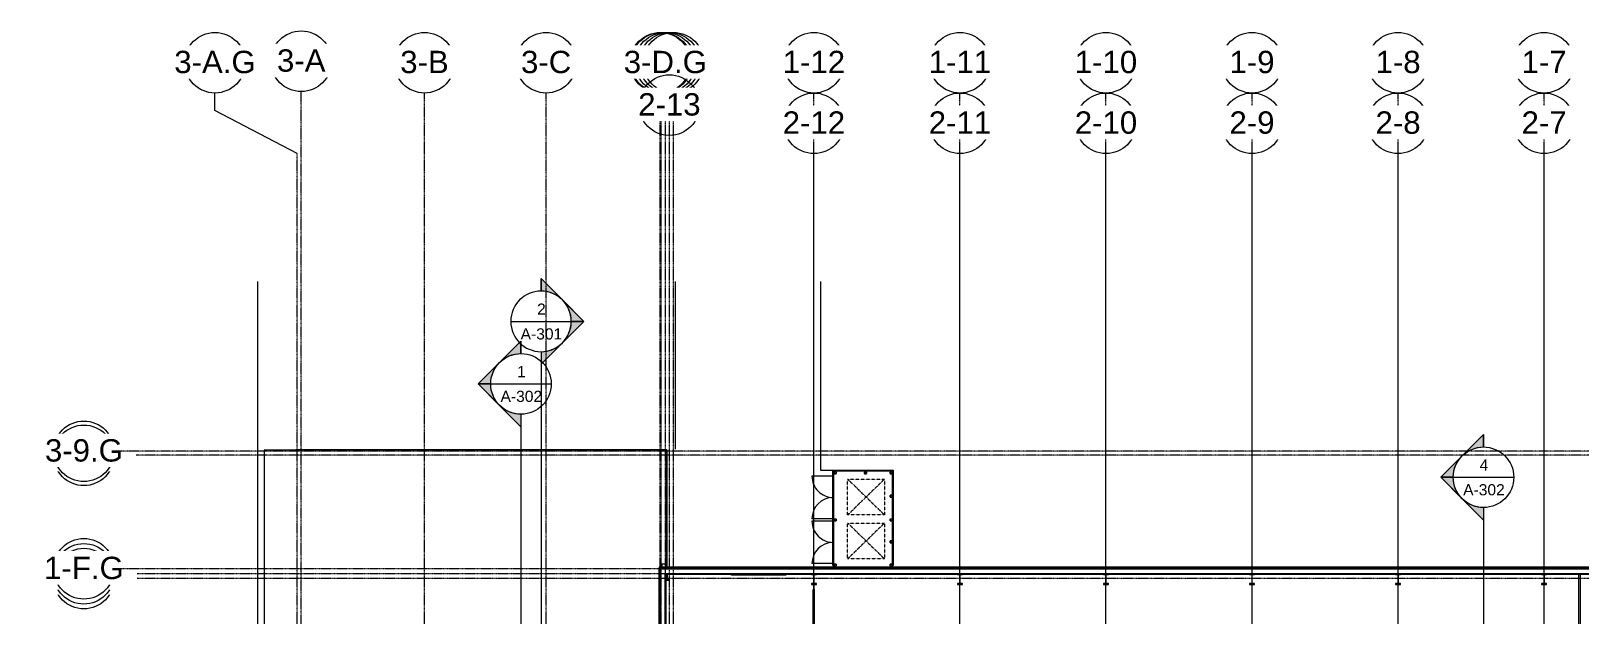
# Model space of a CAD drawing. Header units: inches. Extents: x 21400 to 32519, y -23426 to -19984.
# Drawn here: x 27349 to 30418, y -21214 to -20059 of the extents above; entities that cross this region are included whole.
import ezdxf

# ---------------------------------------------------------------- set-up
doc = ezdxf.new("R2010")
doc.units = ezdxf.units.IN
doc.header["$MEASUREMENT"] = 0
doc.linetypes.add('Grid Line 1_2_', pattern=[0.875, 0.5, -0.125, 0.125, -0.125])
doc.linetypes.add('Hidden 1_8_', pattern=[0.1875, 0.125, -0.0625])
for name, color, linetype, lineweight in [('A-DETL-HDLN', 90, 'Hidden 1_8_', 9), ('A-DOOR', 31, 'Continuous', 9), ('A-FLOR', 192, 'Continuous', 9), ('A-FLOR-HRAL', 11, 'Continuous', 9), ('A-ROOF', 132, 'Continuous', 9), ('A-WALL', 113, 'Continuous', 9), ('A-WALL-PATT', 111, 'Continuous', 25), ('C-BLDG-PADS', 91, 'Continuous', 9), ('C-TOPO', 7, 'Continuous', 9), ('Conc', 7, 'Continuous', 9), ('EOP-PR', 4, 'Continuous', 9), ('G-ANNO-SYMB', 111, 'Continuous', 9), ('L-SITE-WALL', 31, 'Continuous', 9), ('S-BEAM', 12, 'Continuous', 9), ('S-COLS', 52, 'Continuous', 9), ('S-GRID', 1, 'Continuous', 9), ('S-GRID-IDEN', 1, 'Continuous', 9)]:
    doc.layers.add(name, color=color, linetype=linetype, lineweight=lineweight)
doc.styles.add('Arial', font='arial.ttf', dxfattribs={"height": 44.258982})
doc.styles.add('Arial_1', font='arial.ttf', dxfattribs={"height": 22.129491})
pattern_1 = [(0, (5815.684, 0), (0, 30), []), (90, (5815.684, 0), (-30, 2e-15), [])]
pattern_2 = [(225, (30349.074, -22360.053), (23.758788, -23.758788), []), (225, (30349.074, -22396.053), (23.758788, -23.758788), [])]
pattern_3 = [(225, (30059.574, -22360.053), (23.758788, -23.758788), []), (225, (30059.574, -22396.053), (23.758788, -23.758788), [])]
pattern_4 = [(225, (29770.074, -22360.053), (23.758788, -23.758788), []), (225, (29770.074, -22396.053), (23.758788, -23.758788), [])]
pattern_5 = [(225, (29480.574, -22360.053), (23.758788, -23.758788), []), (225, (29480.574, -22396.053), (23.758788, -23.758788), [])]
pattern_6 = [(225, (29191.074, -22360.053), (23.758788, -23.758788), []), (225, (29191.074, -22396.053), (23.758788, -23.758788), [])]
pattern_7 = [(225, (28901.574, -22360.053), (23.758788, -23.758788), []), (225, (28901.574, -22396.053), (23.758788, -23.758788), [])]

# ---------------------------------------------------------------- blocks, each defined once
blk = doc.blocks.new('overhead door - one-983186-Roof Low')
at = {"layer": 'A-DOOR'}
h = blk.add_hatch(dxfattribs=at)
h.set_pattern_fill('FP_5', color=256, style=0, pattern_type=2)
h.set_pattern_definition([(270, (5839.684, 0), (8, 5e-16), [])])
h.paths.add_polyline_path([(54, -8.75), (54, -7), (-54, -7), (-54, -8.75)], flags=0)
for p, q in [((-54, -8.75), (-54, -7)), ((-54, -7), (54, -7)), ((54, -8.75), (-54, -8.75)), ((54, -7), (54, -8.75))]:
    blk.add_line(p, q, dxfattribs=at)
blk = doc.blocks.new('Top Rail Type - Top Rail_Internal_-939601-Roof Low')
at = {"layer": 'A-FLOR-HRAL'}
for p, q in [((24604.9, -21134.4), (24601.9, -21134.4)), ((24601.9, -21134.4), (24601.9, -21906.1)), ((24604.9, -21134.4), (24604.9, -21906.1)), ((23084.4, -21165.6), (23087.4, -21165.6)), ((23084.4, -21254.6), (23084.4, -21165.6)), ((23087.4, -21256.6), (23087.4, -21165.6)), ((22871.7, -21906.1), (22871.7, -21584.1)), ((22874.8, -21906.1), (22874.8, -21584.1)), ((24243.4, -22264.5), (23233.3, -22264.5)), ((24243.4, -22267.6), (23233.3, -22267.6))]:
    blk.add_line(p, q, dxfattribs=at)
for centre, radius, start, end in [((23233.3, -21584.1), 361.5, 114.3202, 180), ((23233.3, -21584.1), 358.5, 114.0064, 180), ((23233.3, -21906.1), 361.5, 180, 270), ((23233.3, -21906.1), 358.5, 180, 270), ((24243.4, -21906.1), 358.5, 270, 0), ((24243.4, -21906.1), 361.5, 270, 0)]:
    blk.add_arc(centre, radius, start, end, dxfattribs=at)
blk = doc.blocks.new('dumpster door - one-1001559-Roof Low')
at = {"layer": 'A-DOOR'}
h = blk.add_hatch(dxfattribs=at)
h.set_pattern_fill('FP_7', color=256, style=0, pattern_type=2)
h.set_pattern_definition([(270, (5815.684, 0), (-8, -5e-16), [])])
h.paths.add_polyline_path([(42, 0.5), (-42, 0.5), (-42, -0.5), (42, -0.5)], flags=0)
for p, q in [((-42, 0.5), (42, 0.5)), ((-42, -0.5), (-42, 0.5)), ((-42, 0), (-42, -42)), ((42, 0.5), (42, -0.5)), ((42, 0), (42, -42)), ((42, -0.5), (-42, -0.5))]:
    blk.add_line(p, q, dxfattribs=at)
for centre, start, end in [((-42, 0), 270, 0), ((42, 0), 180, 270)]:
    blk.add_arc(centre, 42, start, end, dxfattribs=at)
blk = doc.blocks.new('HSS-Hollow Structural Section-Column - HSS4X4X1_4-1001889-Roof Low')
at = {"layer": 'S-COLS'}
for p, q in [((-2, -1.534), (-2, 1.534)), ((-1.767, 1.534), (-1.767, -1.534)), ((-1.534, 2), (1.534, 2)), ((1.534, 1.767), (-1.534, 1.767)), ((1.767, -1.534), (1.767, 1.534)), ((2, 1.534), (2, -1.534)), ((-1.534, -1.767), (1.534, -1.767)), ((1.534, -2), (-1.534, -2))]:
    blk.add_line(p, q, dxfattribs=at)
for centre, radius, start, end in [((-1.534, 1.534), 0.466, 90, 180), ((-1.534, 1.534), 0.233, 90, 180), ((1.534, 1.534), 0.466, 360, 90), ((1.534, 1.534), 0.233, 360, 90), ((-1.534, -1.534), 0.466, 180, 270), ((-1.534, -1.534), 0.233, 180, 270), ((1.534, -1.534), 0.466, 270, 360), ((1.534, -1.534), 0.233, 270, 360)]:
    blk.add_arc(centre, radius, start, end, dxfattribs=at)
blk = doc.blocks.new('columns and girder2 - one-V14-Roof Low')
at = {"layer": 'S-BEAM'}
h = blk.add_hatch(dxfattribs=at)
h.set_pattern_fill('FP_12', color=256, style=0, pattern_type=2)
h.set_pattern_definition(pattern_2)
h.paths.add_polyline_path([(3, -1.3), (3, -2), (5, -2), (5, -1.3)], flags=0)
h.paths.add_polyline_path([(-5, -1.3), (-5, -2), (-3, -2), (-3, -1.3)], flags=0)
h.paths.add_polyline_path([(5, -20), (-5, -20), (-5, -21.5), (5, -21.5)], flags=0)
h.paths.add_polyline_path([(-5, -1204.8), (-5, -1206.3), (5, -1206.3), (5, -1204.8)], flags=0)
h.paths.add_polyline_path([(-5, -1224.3), (-5, -1225.8), (5, -1225.8), (5, -1224.3)], flags=0)
h = blk.add_hatch(dxfattribs=at)
h.set_pattern_fill('FP_12', color=256, style=0, pattern_type=2)
h.set_pattern_definition(pattern_2)
h.paths.add_polyline_path([(-0.4, -9.9), (-0.4, -10), (0.1, -9.9)], flags=0)
h.paths.add_polyline_path([(0.5, -11), (-0.6, -11), (-0.6, -20), (0.6, -20), (0.6, -11)], flags=0)
h.paths.add_polyline_path([(-0.6, -1206.3), (-0.6, -1224.3), (0.6, -1224.3), (0.6, -1206.3)], flags=0)
at = {"layer": 'S-BEAM', "lineweight": 15}
for p, q in [((-5, -1.3), (-5, -2)), ((-5, -2), (-3, -2)), ((5, -20), (-5, -20)), ((-5, -20), (-5, -21.5)), ((-5, -21.5), (5, -21.5)), ((-0.6, -11), (-0.6, -20)), ((-0.6, -20), (0.6, -20)), ((0.6, -20), (0.6, -11)), ((3, -2), (5, -2)), ((5, -2), (5, -1.3)), ((5, -21.5), (5, -20)), ((5, -1204.8), (-5, -1204.8)), ((-5, -1204.8), (-5, -1206.3)), ((-5, -1206.3), (5, -1206.3)), ((5, -1224.3), (-5, -1224.3)), ((-5, -1224.3), (-5, -1225.8)), ((0.6, -1206.3), (-0.6, -1206.3)), ((-0.6, -1206.3), (-0.6, -1224.3)), ((-0.6, -1224.3), (0.6, -1224.3)), ((0.6, -1224.3), (0.6, -1206.3)), ((5, -1206.3), (5, -1204.8)), ((5, -1225.8), (5, -1224.3))]:
    blk.add_line(p, q, dxfattribs=at)
blk = doc.blocks.new('columns and girder2 - one-V15-Roof Low')
at = {"layer": 'S-BEAM'}
h = blk.add_hatch(dxfattribs=at)
h.set_pattern_fill('FP_13', color=256, style=0, pattern_type=2)
h.set_pattern_definition(pattern_3)
h.paths.add_polyline_path([(5, -1.3), (3, -1.3), (3, -2), (5, -2)], flags=0)
h.paths.add_polyline_path([(-3, -1.3), (-5, -1.3), (-5, -2), (-3, -2), (-3, -1.7)], flags=0)
h.paths.add_polyline_path([(5, -20), (-5, -20), (-5, -21.5), (5, -21.5)], flags=0)
h.paths.add_polyline_path([(-5, -1204.8), (-5, -1206.3), (5, -1206.3), (5, -1204.8)], flags=0)
h.paths.add_polyline_path([(5, -1224.3), (-5, -1224.3), (-5, -1225.8), (5, -1225.8)], flags=0)
h = blk.add_hatch(dxfattribs=at)
h.set_pattern_fill('FP_13', color=256, style=0, pattern_type=2)
h.set_pattern_definition(pattern_3)
h.paths.add_polyline_path([(0.6, -10.5), (-0.6, -10.5), (-0.6, -20), (0.6, -20)], flags=0)
h.paths.add_polyline_path([(-0.6, -1206.3), (-0.6, -1224.3), (0.6, -1224.3), (0.6, -1206.3)], flags=0)
at = {"layer": 'S-BEAM', "lineweight": 15}
for p, q in [((-5, -1.3), (-5, -2)), ((-5, -2), (-3, -2)), ((5, -20), (-5, -20)), ((-5, -20), (-5, -21.5)), ((-5, -21.5), (5, -21.5)), ((-0.6, -10.5), (-0.6, -20)), ((-0.6, -20), (0.6, -20)), ((0.6, -20), (0.6, -10.5)), ((3, -2), (5, -2)), ((5, -2), (5, -1.3)), ((5, -21.5), (5, -20)), ((5, -1204.8), (-5, -1204.8)), ((-5, -1204.8), (-5, -1206.3)), ((-5, -1206.3), (5, -1206.3)), ((5, -1224.3), (-5, -1224.3)), ((-5, -1224.3), (-5, -1225.8)), ((0.6, -1206.3), (-0.6, -1206.3)), ((-0.6, -1206.3), (-0.6, -1224.3)), ((-0.6, -1224.3), (0.6, -1224.3)), ((0.6, -1224.3), (0.6, -1206.3)), ((5, -1206.3), (5, -1204.8)), ((5, -1225.8), (5, -1224.3))]:
    blk.add_line(p, q, dxfattribs=at)
blk = doc.blocks.new('columns and girder2 - one-V16-Roof Low')
at = {"layer": 'S-BEAM'}
h = blk.add_hatch(dxfattribs=at)
h.set_pattern_fill('FP_14', color=256, style=0, pattern_type=2)
h.set_pattern_definition(pattern_4)
h.paths.add_polyline_path([(5, -1.3), (3, -1.3), (3, -2), (5, -2)], flags=0)
h.paths.add_polyline_path([(-3, -1.3), (-5, -1.3), (-5, -2), (-3, -2), (-3, -1.7)], flags=0)
h.paths.add_polyline_path([(5, -20), (-5, -20), (-5, -21.5), (5, -21.5)], flags=0)
h.paths.add_polyline_path([(-5, -1204.8), (-5, -1206.3), (5, -1206.3), (5, -1204.8)], flags=0)
h.paths.add_polyline_path([(5, -1224.3), (-5, -1224.3), (-5, -1225.8), (5, -1225.8)], flags=0)
h = blk.add_hatch(dxfattribs=at)
h.set_pattern_fill('FP_14', color=256, style=0, pattern_type=2)
h.set_pattern_definition(pattern_4)
h.paths.add_polyline_path([(-0.4, -10.5), (-0.4, -10.5), (0, -10.5)], flags=0)
h.paths.add_polyline_path([(-0.4, -11.4), (0, -11.4), (0, -11.4)], flags=0)
h.paths.add_polyline_path([(0.6, -11.5), (-0.6, -11.5), (-0.6, -20), (0.6, -20)], flags=0)
h.paths.add_polyline_path([(-0.6, -1206.3), (-0.6, -1224.3), (0.6, -1224.3), (0.6, -1206.3)], flags=0)
at = {"layer": 'S-BEAM', "lineweight": 15}
for p, q in [((-5, -1.3), (-5, -2)), ((-5, -2), (-3, -2)), ((5, -20), (-5, -20)), ((-5, -20), (-5, -21.5)), ((-5, -21.5), (5, -21.5)), ((-0.6, -11.5), (-0.6, -20)), ((-0.6, -20), (0.6, -20)), ((0.6, -20), (0.6, -11.5)), ((3, -2), (5, -2)), ((5, -2), (5, -1.3)), ((5, -21.5), (5, -20)), ((5, -1204.8), (-5, -1204.8)), ((-5, -1204.8), (-5, -1206.3)), ((-5, -1206.3), (5, -1206.3)), ((5, -1224.3), (-5, -1224.3)), ((-5, -1224.3), (-5, -1225.8)), ((0.6, -1206.3), (-0.6, -1206.3)), ((-0.6, -1206.3), (-0.6, -1224.3)), ((-0.6, -1224.3), (0.6, -1224.3)), ((0.6, -1224.3), (0.6, -1206.3)), ((5, -1206.3), (5, -1204.8)), ((5, -1225.8), (5, -1224.3))]:
    blk.add_line(p, q, dxfattribs=at)
blk = doc.blocks.new('columns and girder2 - one-V17-Roof Low')
at = {"layer": 'S-BEAM'}
h = blk.add_hatch(dxfattribs=at)
h.set_pattern_fill('FP_15', color=256, style=0, pattern_type=2)
h.set_pattern_definition(pattern_5)
h.paths.add_polyline_path([(-5, -1.3), (-5, -2), (-3, -2), (-3, -1.3), (-3.5, -1.3)], flags=0)
h.paths.add_polyline_path([(5, -1.3), (3, -1.3), (3, -2), (5, -2)], flags=0)
h.paths.add_polyline_path([(-3.5, -20), (-5, -20), (-5, -21.5), (5, -21.5), (5, -20)], flags=0)
h.paths.add_polyline_path([(5, -1204.8), (-5, -1204.8), (-5, -1206.3), (5, -1206.3)], flags=0)
h.paths.add_polyline_path([(-5, -1224.3), (-5, -1225.8), (5, -1225.8), (5, -1224.3)], flags=0)
h = blk.add_hatch(dxfattribs=at)
h.set_pattern_fill('FP_15', color=256, style=0, pattern_type=2)
h.set_pattern_definition(pattern_5)
h.paths.add_polyline_path([(0.6, -11.5), (-0.6, -11.5), (-0.6, -20), (0.6, -20)], flags=0)
h.paths.add_polyline_path([(-0.6, -1206.3), (-0.6, -1224.3), (0.6, -1224.3), (0.6, -1206.3)], flags=0)
at = {"layer": 'S-BEAM', "lineweight": 15}
for p, q in [((-5, -1.3), (-5, -2)), ((-5, -2), (-3, -2)), ((5, -20), (-5, -20)), ((-5, -20), (-5, -21.5)), ((-5, -21.5), (5, -21.5)), ((-0.6, -11.5), (-0.6, -20)), ((-0.6, -20), (0.6, -20)), ((0.6, -20), (0.6, -11.5)), ((3, -2), (5, -2)), ((5, -2), (5, -1.3)), ((5, -21.5), (5, -20)), ((5, -1204.8), (-5, -1204.8)), ((-5, -1204.8), (-5, -1206.3)), ((-5, -1206.3), (5, -1206.3)), ((5, -1224.3), (-5, -1224.3)), ((-5, -1224.3), (-5, -1225.8)), ((0.6, -1206.3), (-0.6, -1206.3)), ((-0.6, -1206.3), (-0.6, -1224.3)), ((-0.6, -1224.3), (0.6, -1224.3)), ((0.6, -1224.3), (0.6, -1206.3)), ((5, -1206.3), (5, -1204.8)), ((5, -1225.8), (5, -1224.3))]:
    blk.add_line(p, q, dxfattribs=at)
blk = doc.blocks.new('columns and girder2 - one-V18-Roof Low')
at = {"layer": 'S-BEAM'}
h = blk.add_hatch(dxfattribs=at)
h.set_pattern_fill('FP_16', color=256, style=0, pattern_type=2)
h.set_pattern_definition(pattern_6)
h.paths.add_polyline_path([(5, -1.3), (3, -1.3), (3, -2), (5, -2)], flags=0)
h.paths.add_polyline_path([(-5, -1.3), (-5, -2), (-3, -2), (-3, -1.3)], flags=0)
h.paths.add_polyline_path([(5, -20), (-5, -20), (-5, -21.5), (5, -21.5)], flags=0)
h.paths.add_polyline_path([(-5, -1204.8), (-5, -1206.3), (5, -1206.3), (5, -1204.8)], flags=0)
h.paths.add_polyline_path([(-5, -1224.3), (-5, -1225.8), (5, -1225.8), (5, -1224.3)], flags=0)
h = blk.add_hatch(dxfattribs=at)
h.set_pattern_fill('FP_16', color=256, style=0, pattern_type=2)
h.set_pattern_definition(pattern_6)
h.paths.add_polyline_path([(-0.4, -10.2), (-0.4, -10.2), (0.1, -10.2)], flags=0)
h.paths.add_polyline_path([(-0.4, -11.1), (0, -11.1), (0, -11.1)], flags=0)
h.paths.add_polyline_path([(0.6, -11.2), (-0.6, -11.2), (-0.6, -20), (0.6, -20)], flags=0)
h.paths.add_polyline_path([(-0.6, -1206.3), (-0.6, -1224.3), (0.6, -1224.3), (0.6, -1206.3)], flags=0)
at = {"layer": 'S-BEAM', "lineweight": 15}
for p, q in [((-5, -1.3), (-5, -2)), ((-5, -2), (-3, -2)), ((5, -20), (-5, -20)), ((-5, -20), (-5, -21.5)), ((-5, -21.5), (5, -21.5)), ((-0.6, -11.2), (-0.6, -20)), ((-0.6, -20), (0.6, -20)), ((0.6, -20), (0.6, -11.2)), ((3, -2), (5, -2)), ((5, -2), (5, -1.3)), ((5, -21.5), (5, -20)), ((5, -1204.8), (-5, -1204.8)), ((-5, -1204.8), (-5, -1206.3)), ((-5, -1206.3), (5, -1206.3)), ((5, -1224.3), (-5, -1224.3)), ((-5, -1224.3), (-5, -1225.8)), ((0.6, -1206.3), (-0.6, -1206.3)), ((-0.6, -1206.3), (-0.6, -1224.3)), ((-0.6, -1224.3), (0.6, -1224.3)), ((0.6, -1224.3), (0.6, -1206.3)), ((5, -1206.3), (5, -1204.8)), ((5, -1225.8), (5, -1224.3))]:
    blk.add_line(p, q, dxfattribs=at)
blk = doc.blocks.new('columns and girder2 - one-V19-Roof Low')
at = {"layer": 'S-BEAM'}
h = blk.add_hatch(dxfattribs=at)
h.set_pattern_fill('FP_17', color=256, style=0, pattern_type=2)
h.set_pattern_definition(pattern_7)
h.paths.add_polyline_path([(5, -1.3), (3, -1.3), (3, -2), (5, -2)], flags=0)
h.paths.add_polyline_path([(-3, -1.3), (-5, -1.3), (-5, -2), (-3, -2), (-3, -1.7)], flags=0)
h.paths.add_polyline_path([(5, -20), (-5, -20), (-5, -21.5), (5, -21.5)], flags=0)
h.paths.add_polyline_path([(-5, -1204.8), (-5, -1206.3), (5, -1206.3), (5, -1204.8)], flags=0)
h.paths.add_polyline_path([(5, -1224.3), (-5, -1224.3), (-5, -1225.8), (5, -1225.8)], flags=0)
h = blk.add_hatch(dxfattribs=at)
h.set_pattern_fill('FP_17', color=256, style=0, pattern_type=2)
h.set_pattern_definition(pattern_7)
h.paths.add_polyline_path([(0.5, -11), (-0.6, -11), (-0.6, -20), (0.6, -20), (0.6, -11)], flags=0)
h.paths.add_polyline_path([(-0.6, -1206.3), (-0.6, -1224.3), (0.6, -1224.3), (0.6, -1206.3)], flags=0)
at = {"layer": 'S-BEAM', "lineweight": 15}
for p, q in [((-5, -1.3), (-5, -2)), ((-5, -2), (-3, -2)), ((5, -20), (-5, -20)), ((-5, -20), (-5, -21.5)), ((-5, -21.5), (5, -21.5)), ((-0.6, -11), (-0.6, -20)), ((-0.6, -20), (0.6, -20)), ((0.6, -20), (0.6, -11)), ((3, -2), (5, -2)), ((5, -2), (5, -1.3)), ((5, -21.5), (5, -20)), ((5, -1204.8), (-5, -1204.8)), ((-5, -1204.8), (-5, -1206.3)), ((-5, -1206.3), (5, -1206.3)), ((5, -1224.3), (-5, -1224.3)), ((-5, -1224.3), (-5, -1225.8)), ((0.6, -1206.3), (-0.6, -1206.3)), ((-0.6, -1206.3), (-0.6, -1224.3)), ((-0.6, -1224.3), (0.6, -1224.3)), ((0.6, -1224.3), (0.6, -1206.3)), ((5, -1206.3), (5, -1204.8)), ((5, -1225.8), (5, -1224.3))]:
    blk.add_line(p, q, dxfattribs=at)
blk = doc.blocks.new('Girt_C - 8_D-1076705-Roof Low')
at = {"layer": 'S-BEAM'}
blk.add_line((22791.4, -21121.8), (22791.4, -21114.6), dxfattribs=at)
blk = doc.blocks.new('Grid - Grid Head - Circle-14747-Roof Low')
at = {"layer": 'S-GRID-IDEN'}
blk.add_circle((0, 0), 0.25, dxfattribs=at)
blk = doc.blocks.new('Section - Section Head - Filled-1526-Roof Low')
at = {"layer": 'G-ANNO-SYMB'}
h = blk.add_hatch(color=256, dxfattribs=at)
edge = h.paths.add_edge_path(flags=0)
edge.add_line((-0.427, 0.177), (-0.25, 0.354))
edge.add_line((-0.25, 0.354), (-0.25, 0.25))
edge.add_arc((-0.25, 0), 0.25, 90, 135)
h = blk.add_hatch(color=256, dxfattribs=at)
edge = h.paths.add_edge_path(flags=0)
edge.add_arc((-0.25, 0), 0.25, 45, 90)
edge.add_line((-0.25, 0.25), (-0.25, 0.354))
edge.add_line((-0.25, 0.354), (-0.073, 0.177))
h = blk.add_hatch(color=256, dxfattribs=at)
edge = h.paths.add_edge_path(flags=0)
edge.add_arc((-0.25, 0), 0.25, 137.9216, 180)
edge.add_line((-0.5, 0), (-0.604, 0))
edge.add_line((-0.604, 0), (-0.436, 0.168))
h = blk.add_hatch(color=256, dxfattribs=at)
edge = h.paths.add_edge_path(flags=0)
edge.add_line((-0.064, 0.168), (0.104, 0))
edge.add_line((0.104, 0), (0, 0))
edge.add_arc((-0.25, 0), 0.25, 0, 42.0784)
for p, q in [((-0.25, 0.354), (-0.604, 0)), ((-0.25, 0.354), (-0.427, 0.177)), ((-0.25, 0.354), (0.104, 0)), ((-0.25, 0.25), (-0.25, 0.354)), ((-0.073, 0.177), (-0.25, 0.354)), ((-0.25, 0.354), (-0.25, 0.25)), ((-0.436, 0.168), (-0.604, 0)), ((0.104, 0), (-0.064, 0.168)), ((-0.604, 0), (-0.5, 0)), ((0, 0), (0.104, 0)), ((-0.5, 0), (-0.604, 0)), ((0, 0), (0.104, 0))]:
    blk.add_line(p, q, dxfattribs=at)
for start, end in [(360, 180), (137.9216, 180), (90, 135), (45, 90), (0, 42.0784), (180, 360)]:
    blk.add_arc((-0.25, 0), 0.25, start, end, dxfattribs=at)

msp = doc.modelspace()

# ---------------------------------------------------------------- hatches: boundary and pattern name
at = {"layer": 'A-WALL-PATT', "lineweight": 9}
h = msp.add_hatch(dxfattribs=at)
h.set_pattern_fill('FP_3', color=256, style=0, pattern_type=2)
h.set_pattern_definition(pattern_1)
h.paths.add_polyline_path([(28596.1, -22371.4), (28597.1, -22371.4), (28597.1, -21123.3), (28596.1, -21123.3), (28596.1, -22356.1)], flags=0)
h = msp.add_hatch(dxfattribs=at)
h.set_pattern_fill('FP_3', color=256, style=0, pattern_type=2)
h.set_pattern_definition(pattern_1)
h.paths.add_polyline_path([(28862, -21124.3), (31796.7, -21124.3), (31796.7, -21123.3), (28597.1, -21123.3), (28597.1, -21124.3), (28723.8, -21124.3)], flags=0)

# ---------------------------------------------------------------- linework, layer by layer
at = {"layer": 'A-DETL-HDLN'}
for p, q in [((28968.5, -20946.7), (29041.5, -20946.7)), ((28968.5, -21017.7), (28968.5, -20946.7)), ((28968.5, -20946.7), (29041.5, -21017.7)), ((29041.5, -20946.7), (28968.5, -21017.7)), ((29041.5, -20946.7), (29041.5, -21017.7)), ((29041.5, -21017.7), (28968.5, -21017.7)), ((28968.5, -21033.7), (29041.5, -21033.7)), ((28968.5, -21104.7), (28968.5, -21033.7)), ((28968.5, -21033.7), (29041.5, -21104.7)), ((29041.5, -21033.7), (28968.5, -21104.7)), ((29041.5, -21033.7), (29041.5, -21104.7)), ((29041.5, -21104.7), (28968.5, -21104.7))]:
    msp.add_line(p, q, dxfattribs=at)
at = {"layer": 'A-FLOR'}
for p, q in [((29186.1, -21134.4), (28906.6, -21134.4)), ((29475.6, -21134.4), (29196.1, -21134.4)), ((29765.1, -21134.4), (29485.6, -21134.4)), ((30054.6, -21134.4), (29775.1, -21134.4)), ((30344.1, -21134.4), (30064.6, -21134.4)), ((30417.6, -21134.4), (30354.1, -21134.4)), ((28901.6, -21155.3), (28901.6, -21165.6))]:
    msp.add_line(p, q, dxfattribs=at)
at = {"layer": 'A-ROOF'}
for p, q in [((28609.7, -20889.1), (27811.8, -20889.1)), ((27811.8, -20889.1), (27811.8, -22538.8)), ((28609.7, -21114.6), (28609.7, -20889.1)), ((28600.3, -21114.6), (28600.3, -21121.8)), ((28600.3, -21114.6), (28609.7, -21114.6))]:
    msp.add_line(p, q, dxfattribs=at)
at = {"layer": 'A-WALL'}
for p, q in [((28596.1, -21123.3), (28596.1, -22371.4)), ((28596.1, -21123.3), (32098.1, -21123.3)), ((28597.1, -21124.3), (28597.1, -22371.4)), ((28597.1, -21124.3), (32097.1, -21124.3)), ((28607.1, -21134.3), (28607.1, -21124.3))]:
    msp.add_line(p, q, dxfattribs=at)
at = {"layer": 'C-BLDG-PADS'}
for p, q in [((28610.1, -20888.6), (27874.3, -20888.6)), ((27874.3, -20888.6), (27874.3, -20889.1)), ((28610.1, -21121.3), (28610.1, -20888.6)), ((32100.1, -21121.3), (28610.1, -21121.3))]:
    msp.add_line(p, q, dxfattribs=at)
at = {"layer": 'C-TOPO'}
for p, q in [((27874.3, -20889.1), (27874.3, -20888.6)), ((27874.3, -20888.6), (28610.1, -20888.6)), ((28610.1, -20888.6), (28610.1, -21121.3)), ((28610.1, -21121.3), (32027.1, -21121.3))]:
    msp.add_line(p, q, dxfattribs=at)
at = {"layer": 'Conc'}
msp.add_line((27798.9, -20555), (27798.9, -21481.4), dxfattribs=at)
at = {"layer": 'EOP-PR'}
for p, q in [((28626.9, -20887.6), (28626.9, -20555)), ((28914.9, -20555), (28914.9, -20929.3)), ((28914.9, -20929.3), (28938.9, -20929.3))]:
    msp.add_line(p, q, dxfattribs=at)
at = {"layer": 'G-ANNO-SYMB'}
for p, q in [((28300.6, -20634.3), (28420.6, -20634.3)), ((28360.6, -20694.3), (28360.6, -22908.8)), ((28260.9, -20758.1), (28380.9, -20758.1)), ((28320.9, -20818.1), (28320.9, -22908.8)), ((30169.1, -20943.1), (30289.1, -20943.1)), ((30229.1, -21003.1), (30229.1, -22908.8))]:
    msp.add_line(p, q, dxfattribs=at)
at = {"layer": 'L-SITE-WALL'}
for p, q in [((28938.9, -20929.3), (29058.9, -20929.3)), ((28938.9, -20941.1), (28938.9, -20929.3)), ((29058.9, -20929.3), (29058.9, -21118.1)), ((28938.9, -20941.1), (28940.4, -20941.1)), ((29057.4, -20930.8), (28940.4, -20930.8)), ((28940.4, -20930.8), (28940.4, -20941.1)), ((29057.4, -21118.1), (29057.4, -20930.8)), ((28938.9, -21030.1), (28938.9, -21025.1)), ((28940.4, -21025.1), (28938.9, -21025.1)), ((28938.9, -21030.1), (28940.4, -21030.1)), ((28940.4, -21025.1), (28940.4, -21030.1)), ((28938.9, -21118.1), (28938.9, -21114.1)), ((28940.4, -21114.1), (28938.9, -21114.1)), ((28940.4, -21114.1), (28940.4, -21118.1)), ((28607.8, -21135.1), (28607.1, -21135.1)), ((28607.8, -21135.1), (28607.8, -21146.4)), ((28609.6, -21114.6), (28609.6, -21121.8)), ((28938.9, -21118.1), (28940.4, -21118.1)), ((29057.4, -21118.1), (29058.9, -21118.1)), ((28607.8, -21146.8), (28607.8, -21384.8))]:
    msp.add_line(p, q, dxfattribs=at)
at = {"layer": 'L-SITE-WALL', "lineweight": 25}
for p, q in [((28594.6, -21121.8), (28594.6, -22371.4)), ((32099.6, -21121.8), (28594.6, -21121.8)), ((28607.1, -22371.4), (28607.1, -21134.3)), ((28607.1, -21134.3), (32087.1, -21134.3))]:
    msp.add_line(p, q, dxfattribs=at)
at = {"layer": 'S-COLS', "lineweight": 15}
for p, q in [((28615.1, -21134.3), (28607.1, -21134.3)), ((28607.1, -21134.3), (28607.1, -21134.7)), ((28607.1, -21134.7), (28610.2, -21134.7)), ((28610.9, -21135.4), (28610.9, -21145.7)), ((28611.2, -21145.7), (28611.2, -21135.4)), ((28611.9, -21134.7), (28615.1, -21134.7)), ((28615.1, -21134.7), (28615.1, -21134.3)), ((28610.2, -21146.4), (28607.1, -21146.4)), ((28607.1, -21146.4), (28607.1, -21146.8)), ((28607.1, -21146.8), (28615.1, -21146.8)), ((28615.1, -21146.4), (28611.9, -21146.4)), ((28615.1, -21146.8), (28615.1, -21146.4))]:
    msp.add_line(p, q, dxfattribs=at)
for centre, start, end in [((28610.2, -21135.4), 0, 90), ((28611.9, -21135.4), 90, 180), ((28610.2, -21145.7), 270, 0), ((28611.9, -21145.7), 180, 270)]:
    msp.add_arc(centre, 0.691, start, end, dxfattribs=at)
at = {"layer": 'S-GRID'}
for p, q in [((27714.3, -20216.5), (27714.3, -20181.9)), ((27877.3, -20301.9), (27714.3, -20216.5))]:
    msp.add_line(p, q, dxfattribs=at)
at = {"layer": 'S-GRID', "linetype": 'Grid Line 1_2_'}
for p, q in [((27885.3, -23272.9), (27885.3, -20179)), ((28129.6, -23275.7), (28129.6, -20181.9)), ((28370.8, -23275.7), (28370.8, -20181.9)), ((28597.1, -23275.7), (28597.1, -20181.9)), ((28599.1, -23275.7), (28599.1, -20181.9)), ((28607.1, -23275.7), (28607.1, -20181.9)), ((28607.1, -23275.7), (28607.1, -20181.9)), ((28615.1, -23275.7), (28615.1, -20181.9)), ((28623.1, -23275.7), (28623.1, -20181.9)), ((28901.6, -23275.7), (28901.6, -20181.9)), ((29191.1, -23275.7), (29191.1, -20181.9)), ((29480.6, -23275.7), (29480.6, -20181.9)), ((29770.1, -23275.7), (29770.1, -20181.9)), ((30059.6, -23275.7), (30059.6, -20181.9)), ((30349.1, -23275.7), (30349.1, -20181.9)), ((28615.1, -23359.7), (28615.1, -20265.9)), ((27877.3, -23275.7), (27877.3, -20301.9)), ((28901.6, -23395.7), (28901.6, -20301.9)), ((29191.1, -23395.7), (29191.1, -20301.9)), ((29480.6, -23395.7), (29480.6, -20301.9)), ((29770.1, -23395.7), (29770.1, -20301.9)), ((30059.6, -23395.7), (30059.6, -20301.9)), ((30349.1, -23395.7), (30349.1, -20301.9))]:
    msp.add_line(p, q, dxfattribs=at)

# ---------------------------------------------------------------- block references
at = {"layer": 'A-DOOR', "rotation": 270}
for p in [(28939.7, -20983.1), (28939.7, -21072.1)]:
    msp.add_blockref('dumpster door - one-1001559-Roof Low', p, dxfattribs=at)
at = {"layer": 'A-DOOR'}
msp.add_blockref('overhead door - one-983186-Roof Low', (28792.2, -21128.4), dxfattribs=at)
at = {"layer": 'A-FLOR-HRAL'}
msp.add_blockref('Top Rail Type - Top Rail_Internal_-939601-Roof Low', (5815.7, 0), dxfattribs=at)
at = {"layer": 'G-ANNO-SYMB', "xscale": 239.9999999999998, "yscale": 239.9999999999998, "zscale": 239.9999999999998, "rotation": 269.9999999999996}
msp.add_blockref('Section - Section Head - Filled-1526-Roof Low', (28360.6, -20694.3), dxfattribs=at)
at = {"layer": 'G-ANNO-SYMB', "extrusion": (0, 0, -1), "xscale": 239.9999999999998, "yscale": 239.9999999999998, "zscale": 239.9999999999998, "rotation": 270.0000000000003}
for p in [(-28320.9, -20818.1), (-30229.1, -21003.1)]:
    msp.add_blockref('Section - Section Head - Filled-1526-Roof Low', p, dxfattribs=at)
at = {"layer": 'S-BEAM'}
msp.add_blockref('Girt_C - 8_D-1076705-Roof Low', (5815.7, 0), dxfattribs=at)
at = {"layer": 'S-BEAM', "rotation": 180}
for name, p in [('columns and girder2 - one-V19-Roof Low', (28901.6, -22360.1)), ('columns and girder2 - one-V18-Roof Low', (29191.1, -22360.1)), ('columns and girder2 - one-V17-Roof Low', (29480.6, -22360.1)), ('columns and girder2 - one-V16-Roof Low', (29770.1, -22360.1)), ('columns and girder2 - one-V15-Roof Low', (30059.6, -22360.1)), ('columns and girder2 - one-V14-Roof Low', (30349.1, -22360.1))]:
    msp.add_blockref(name, p, dxfattribs=at)
at = {"layer": 'S-COLS', "rotation": 180}
for p in [(28943.7, -20934.2), (29003.7, -20934.2), (29054.7, -20934.2), (29054.7, -20980.6), (28943.7, -21027.6), (29054.7, -21027.6), (29054.7, -21070.9), (28943.7, -21116.9), (29054.7, -21116.9)]:
    msp.add_blockref('HSS-Hollow Structural Section-Column - HSS4X4X1_4-1001889-Roof Low', p, dxfattribs=at)
at = {"layer": 'S-GRID-IDEN', "xscale": 239.9999999999998, "yscale": 239.9999999999998, "zscale": 239.9999999999998}
for p in [(27714.3, -20121.9), (27885.3, -20119), (28129.6, -20121.9), (28370.8, -20121.9), (28623.1, -20121.9), (28901.6, -20121.9), (29191.1, -20121.9), (29480.6, -20121.9), (29770.1, -20121.9), (30059.6, -20121.9), (30349.1, -20121.9), (28901.6, -20241.9), (29191.1, -20241.9), (29480.6, -20241.9), (29770.1, -20241.9), (30059.6, -20241.9), (30349.1, -20241.9)]:
    msp.add_blockref('Grid - Grid Head - Circle-14747-Roof Low', p, dxfattribs=at)
at = {"layer": 'S-GRID-IDEN', "xscale": 239.9999999999998, "yscale": 239.9999999999998, "zscale": 239.9999999999998, "rotation": 89.9999999999998}
for p in [(27454.3, -20899.6), (27454.3, -21143.8)]:
    msp.add_blockref('Grid - Grid Head - Circle-14747-Roof Low', p, dxfattribs=at)

# ---------------------------------------------------------------- texts
at = {"layer": 'G-ANNO-SYMB', "attachment_point": 2, "line_spacing_factor": 0.938532, "style": 'Arial_1'}
for s, insert, char_height, width in [('2', (28361.4, -20598.9), 22.1, 20.52), ('A-301', (28361.4, -20648), 22.13, 98.28), ('1', (28321.6, -20722.7), 22.1, 20.52), ('A-302', (28321.6, -20771.7), 22.13, 98.28), ('4', (30229.9, -20907.7), 22.1, 20.52), ('A-302', (30229.9, -20956.7), 22.13, 98.28)]:
    msp.add_mtext(s, dxfattribs=dict(at, insert=insert, char_height=char_height, width=width))

# ---------------------------------------------------------------- next in the draw order: texts
at = {"layer": 'S-GRID-IDEN', "char_height": 44.26, "attachment_point": 2, "line_spacing_factor": 0.938532, "style": 'Arial', "bg_fill": 3, "box_fill_scale": 1.25, "bg_fill_color": 0, "bg_fill_transparency": 0}
for s, insert, width in [('3-A', (27885.3, -20095.4), 114.48), ('3-B', (28129.6, -20098.3), 114.48), ('3-C', (28370.8, -20098.3), 118.26), ('3-E.G', (28623.1, -20098.3), 192.24), ('1-12', (28901.6, -20098.3), 147.42), ('1-11', (29191.1, -20098.3), 147.42), ('1-10', (29480.6, -20098.3), 147.42), ('1-9', (29770.1, -20098.3), 106.38), ('1-8', (30059.6, -20098.3), 106.38), ('1-7', (30349.1, -20098.3), 106.38), ('2-12', (28901.6, -20218.3), 147.42), ('2-11', (29191.1, -20218.3), 147.42), ('2-10', (29480.6, -20218.3), 147.42), ('2-9', (29770.1, -20218.3), 106.38), ('2-8', (30059.6, -20218.3), 106.38), ('2-7', (30349.1, -20218.3), 106.38), ('3-9', (27454.5, -20875.7), 106.38), ('3-8', (27454.5, -21120), 106.38)]:
    msp.add_mtext(s, dxfattribs=dict(at, insert=insert, width=width))

# ---------------------------------------------------------------- next in the draw order: linework, layer by layer
at = {"layer": 'S-GRID', "linetype": 'Grid Line 1_2_'}
for p, q in [((32421.4, -20899.6), (27514.3, -20899.6)), ((32421.4, -21143.8), (27514.3, -21143.8))]:
    msp.add_line(p, q, dxfattribs=at)

# ---------------------------------------------------------------- next in the draw order: block references
at = {"layer": 'S-GRID-IDEN', "xscale": 239.9999999999998, "yscale": 239.9999999999998, "zscale": 239.9999999999998}
msp.add_blockref('Grid - Grid Head - Circle-14747-Roof Low', (28615.1, -20121.9), dxfattribs=at)
at = {"layer": 'S-GRID-IDEN', "xscale": 239.9999999999998, "yscale": 239.9999999999998, "zscale": 239.9999999999998, "rotation": 89.9999999999998}
for p in [(27454.3, -20891.6), (27454.3, -21134.3)]:
    msp.add_blockref('Grid - Grid Head - Circle-14747-Roof Low', p, dxfattribs=at)

# ---------------------------------------------------------------- next in the draw order: texts
at = {"layer": 'S-GRID-IDEN', "insert": (27714.3, -20098.3), "char_height": 44.26, "width": 192.24, "attachment_point": 2, "line_spacing_factor": 0.938532, "style": 'Arial', "bg_fill": 3, "box_fill_scale": 1.25, "bg_fill_color": 0, "bg_fill_transparency": 0}
msp.add_mtext('3-A.G', dxfattribs=at)

# ---------------------------------------------------------------- next in the draw order: texts
at = {"layer": 'S-GRID-IDEN', "char_height": 44.26, "attachment_point": 2, "line_spacing_factor": 0.938532, "style": 'Arial', "bg_fill": 3, "box_fill_scale": 1.25, "bg_fill_color": 0, "bg_fill_transparency": 0}
for s, insert, width in [('3-E', (28615.1, -20098.3), 114.48), ('3-9.G', (27454.5, -20867.7), 184.14), ('1-F', (27454.5, -21110.5), 110.16)]:
    msp.add_mtext(s, dxfattribs=dict(at, insert=insert, width=width))

# ---------------------------------------------------------------- next in the draw order: linework, layer by layer
at = {"layer": 'S-GRID', "linetype": 'Grid Line 1_2_'}
for p, q in [((32421.4, -20891.6), (27514.3, -20891.6)), ((32421.4, -21134.3), (27514.3, -21134.3))]:
    msp.add_line(p, q, dxfattribs=at)

# ---------------------------------------------------------------- next in the draw order: block references
at = {"layer": 'S-GRID-IDEN', "xscale": 239.9999999999998, "yscale": 239.9999999999998, "zscale": 239.9999999999998}
msp.add_blockref('Grid - Grid Head - Circle-14747-Roof Low', (28607.1, -20121.9), dxfattribs=at)
at = {"layer": 'S-GRID-IDEN', "xscale": 239.9999999999998, "yscale": 239.9999999999998, "zscale": 239.9999999999998, "rotation": 89.9999999999998}
msp.add_blockref('Grid - Grid Head - Circle-14747-Roof Low', (27454.3, -21124.3), dxfattribs=at)

# ---------------------------------------------------------------- next in the draw order: texts
at = {"layer": 'S-GRID-IDEN', "char_height": 44.26, "attachment_point": 2, "line_spacing_factor": 0.938532, "style": 'Arial', "bg_fill": 3, "box_fill_scale": 1.25, "bg_fill_color": 0, "bg_fill_transparency": 0}
for s, insert, width in [('1-13', (28607.1, -20098.3), 147.42), ('1-F.G', (27454.5, -21100.5), 187.92)]:
    msp.add_mtext(s, dxfattribs=dict(at, insert=insert, width=width))

# ---------------------------------------------------------------- next in the draw order: linework, layer by layer
at = {"layer": 'S-GRID', "linetype": 'Grid Line 1_2_'}
msp.add_line((32421.4, -21124.3), (27514.3, -21124.3), dxfattribs=at)

# ---------------------------------------------------------------- next in the draw order: block references
at = {"layer": 'S-GRID-IDEN', "xscale": 239.9999999999998, "yscale": 239.9999999999998, "zscale": 239.9999999999998}
msp.add_blockref('Grid - Grid Head - Circle-14747-Roof Low', (28597.1, -20121.9), dxfattribs=at)

# ---------------------------------------------------------------- next in the draw order: texts
at = {"layer": 'S-GRID-IDEN', "insert": (28597.1, -20098.3), "char_height": 44.26, "width": 225.18, "attachment_point": 2, "line_spacing_factor": 0.938532, "style": 'Arial', "bg_fill": 3, "box_fill_scale": 1.25, "bg_fill_color": 0, "bg_fill_transparency": 0}
msp.add_mtext('1-13.G', dxfattribs=at)

# ---------------------------------------------------------------- next in the draw order: block references
at = {"layer": 'S-GRID-IDEN', "xscale": 239.9999999999998, "yscale": 239.9999999999998, "zscale": 239.9999999999998}
msp.add_blockref('Grid - Grid Head - Circle-14747-Roof Low', (28599.1, -20121.9), dxfattribs=at)

# ---------------------------------------------------------------- next in the draw order: texts
at = {"layer": 'S-GRID-IDEN', "insert": (28599.1, -20098.3), "char_height": 44.26, "width": 118.26, "attachment_point": 2, "line_spacing_factor": 0.938532, "style": 'Arial', "bg_fill": 3, "box_fill_scale": 1.25, "bg_fill_color": 0, "bg_fill_transparency": 0}
msp.add_mtext('3-D', dxfattribs=at)

# ---------------------------------------------------------------- next in the draw order: block references
at = {"layer": 'S-GRID-IDEN', "xscale": 239.9999999999998, "yscale": 239.9999999999998, "zscale": 239.9999999999998}
msp.add_blockref('Grid - Grid Head - Circle-14747-Roof Low', (28607.1, -20121.9), dxfattribs=at)

# ---------------------------------------------------------------- next in the draw order: texts
at = {"layer": 'S-GRID-IDEN', "insert": (28607.1, -20098.3), "char_height": 44.26, "width": 196.02, "attachment_point": 2, "line_spacing_factor": 0.938532, "style": 'Arial', "bg_fill": 3, "box_fill_scale": 1.25, "bg_fill_color": 0, "bg_fill_transparency": 0}
msp.add_mtext('3-D.G', dxfattribs=at)

# ---------------------------------------------------------------- next in the draw order: block references
at = {"layer": 'S-GRID-IDEN', "xscale": 239.9999999999998, "yscale": 239.9999999999998, "zscale": 239.9999999999998}
msp.add_blockref('Grid - Grid Head - Circle-14747-Roof Low', (28615.1, -20205.9), dxfattribs=at)

# ---------------------------------------------------------------- next in the draw order: texts
at = {"layer": 'S-GRID-IDEN', "insert": (28615.1, -20182.3), "char_height": 44.26, "width": 147.42, "attachment_point": 2, "line_spacing_factor": 0.938532, "style": 'Arial', "bg_fill": 3, "box_fill_scale": 1.25, "bg_fill_color": 0, "bg_fill_transparency": 0}
msp.add_mtext('2-13', dxfattribs=at)

doc.saveas('drawing.dxf')
